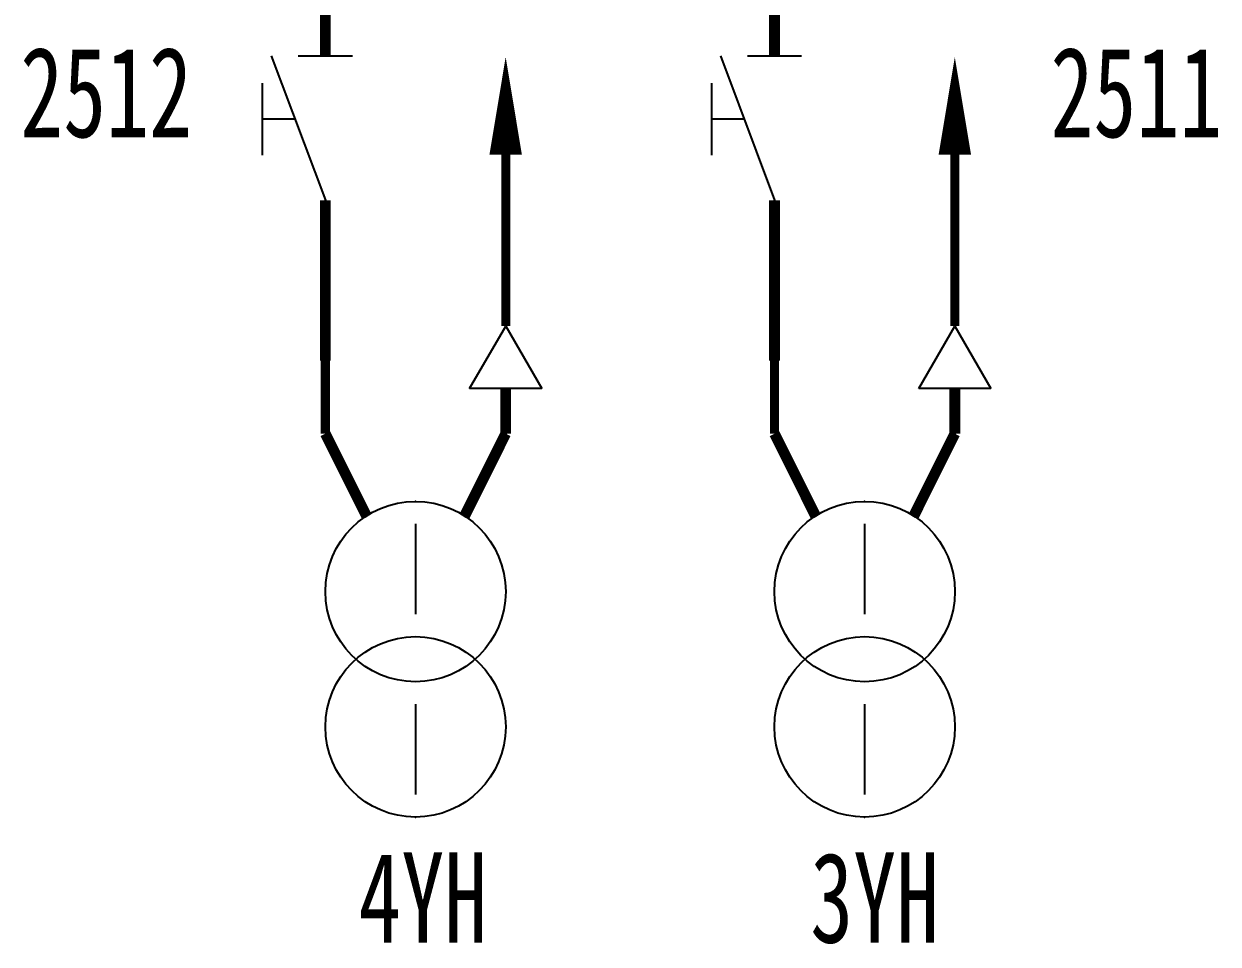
# Model space of a CAD drawing. Header units: millimetres. Extents: x 10667 to 23854, y -3427 to -2899.
# Drawn here: x 11964.2 to 12030.4, y -3231.7 to -3180.7 of the extents above; entities that cross this region are included whole.
import ezdxf

# ---------------------------------------------------------------- set-up
doc = ezdxf.new("R2010")
doc.units = ezdxf.units.MM
doc.header["$LTSCALE"] = 10
doc.linetypes.add('DASHED', pattern=[11, 5, 0.5, 5, 0.5])
for name, color, linetype in [('BLOCK', 3, 'Continuous'), ('LINE', 7, 'Continuous'), ('TEXT', 2, 'Continuous'), ('设    备', 3, 'Continuous'), ('设备编号', 2, 'Continuous'), ('连 接 线', 1, 'Continuous')]:
    doc.layers.add(name, color=color, linetype=linetype)
doc.styles.add('HZ', font='SimSun.ttf', dxfattribs={"width": 0.7})

# ---------------------------------------------------------------- blocks, each defined once
blk = doc.blocks.new('$SGK1')
at = {"layer": 'BLOCK'}
for p, q in [((-3, 0), (0, -8)), ((-1.5, 0), (1.5, 0))]:
    blk.add_line(p, q, dxfattribs=at)
at = {"layer": 'TEXT', "color": 3}
for p, q in [((-3.5, -1.5), (-3.5, -5.5)), ((-1.6875, -3.5), (-3.5, -3.5))]:
    blk.add_line(p, q, dxfattribs=at)
blk = doc.blocks.new('$JT')
at = {"color": 3}
blk.add_lwpolyline([(0, 0, 1.8, 0, 0), (-0.001, 5.41, 0, 0, 0)], format="xyseb", dxfattribs=at)

msp = doc.modelspace()

# ---------------------------------------------------------------- linework, layer by layer
at = {"layer": 'BLOCK'}
for p, q in [((11977.87, -3182.436), (11980.87, -3190.436)), ((11979.37, -3182.436), (11982.37, -3182.436))]:
    msp.add_line(p, q, dxfattribs=at)
at = {"layer": 'TEXT', "color": 3}
for p, q in [((11977.37, -3183.936), (11977.37, -3187.936)), ((11979.183, -3185.936), (11977.37, -3185.936))]:
    msp.add_line(p, q, dxfattribs=at)
at = {"layer": '设    备', "color": 3}
for p, q in [((11985.87, -3208.373), (11985.87, -3213.373)), ((12010.775, -3208.373), (12010.775, -3213.373)), ((11985.87, -3218.373), (11985.87, -3223.373)), ((12010.775, -3218.373), (12010.775, -3223.373))]:
    msp.add_line(p, q, dxfattribs=at)
for centre in [(11985.87, -3212.123), (12010.775, -3212.123), (11985.87, -3219.623), (12010.775, -3219.623)]:
    msp.add_circle(centre, 5, dxfattribs=at)
at = {"layer": '设    备'}
for p in [(11980.87, -3182.436), (12005.775, -3182.436), (11980.87, -3190.436), (12005.775, -3190.436)]:
    msp.add_point(p, dxfattribs=at)
at = {"layer": '设    备', "color": 3}
for p in [(11985.87, -3207.123), (12010.775, -3207.123), (11985.87, -3224.623), (12010.775, -3224.623)]:
    msp.add_point(p, dxfattribs=at)
at = {"layer": '连 接 线', "color": 3}
for p, q in [((11988.87, -3200.873), (11990.87, -3197.409)), ((11990.87, -3197.409), (11992.87, -3200.873)), ((12013.775, -3200.873), (12015.775, -3197.409)), ((12015.775, -3197.409), (12017.775, -3200.873)), ((11992.87, -3200.873), (11988.87, -3200.873)), ((12017.775, -3200.873), (12013.775, -3200.873))]:
    msp.add_line(p, q, dxfattribs=at)
at = {"layer": '连 接 线', "const_width": 0.6}
for points in [[(12005.775, -3182.436), (12005.775, -3141.34)], [(11980.87, -3182.436), (11980.87, -3152.34)], [(11980.87, -3199.318), (11980.87, -3190.436)], [(12005.775, -3199.318), (12005.775, -3190.436)], [(11990.87, -3203.373), (11990.87, -3200.873)], [(12015.775, -3203.373), (12015.775, -3200.873)]]:
    msp.add_lwpolyline(points, dxfattribs=at)
at = {"layer": '连 接 线', "color": 6, "linetype": 'DASHED', "ltscale": 0.5, "const_width": 0.5}
for points in [[(11990.87, -3197.409), (11990.87, -3187.409)], [(12015.775, -3197.409), (12015.775, -3187.409)]]:
    msp.add_lwpolyline(points, dxfattribs=at)
at = {"layer": '连 接 线', "color": 3}
for points, const_width in [([(11980.87, -3199.318), (11980.87, -3203.373)], 0.5), ([(11980.87, -3199.318), (11980.87, -3203.373)], 0.5), ([(12005.775, -3199.318), (12005.775, -3203.373)], 0.5), ([(12005.775, -3199.318), (12005.775, -3203.373)], 0.5), ([(11980.87, -3203.373), (11983.148, -3207.929)], 0.6), ([(11990.87, -3203.373), (11988.592, -3207.929)], 0.6), ([(12005.775, -3203.373), (12008.053, -3207.929)], 0.6), ([(12015.775, -3203.373), (12013.497, -3207.929)], 0.6)]:
    msp.add_lwpolyline(points, dxfattribs=dict(at, const_width=const_width))
for p in [(11990.87, -3203.373), (12015.775, -3203.373)]:
    msp.add_point(p, dxfattribs=at)

# ---------------------------------------------------------------- block references
at = {"layer": 'LINE'}
msp.add_blockref('$SGK1', (12005.775, -3182.436), dxfattribs=at)
at = {"layer": '连 接 线', "color": 3}
for p in [(11990.87, -3187.909), (12015.775, -3187.909)]:
    msp.add_blockref('$JT', p, dxfattribs=at)

# ---------------------------------------------------------------- texts
at = {"layer": '设备编号', "color": 6, "style": 'HZ', "width": 0.7}
for s, p in [('2512', (11963.955, -3186.939)), ('2511', (12021.078, -3186.939)), ('4YH', (11982.703, -3231.582)), ('3YH', (12007.76, -3231.582))]:
    msp.add_text(s, height=5, dxfattribs=at).set_placement(p)

doc.saveas('drawing.dxf')
